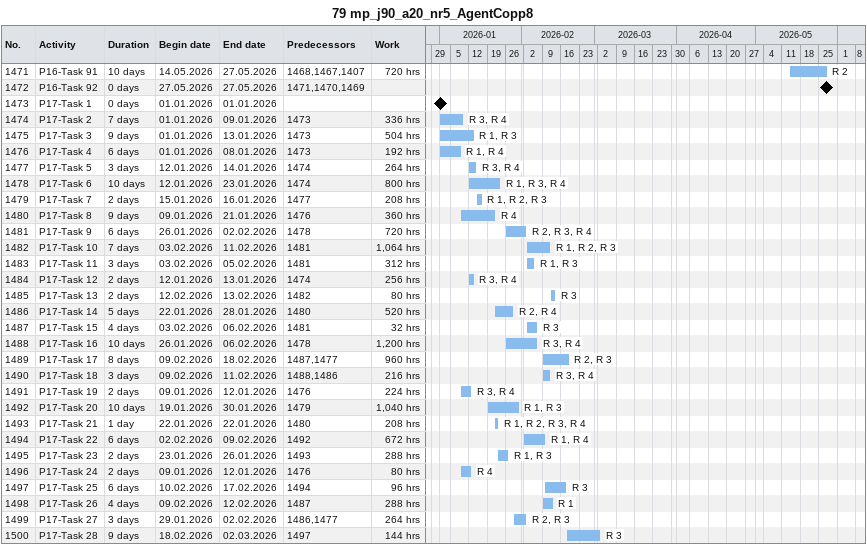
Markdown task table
79 mp_j90_a20_nr5_AgentCopp8

| ID | Task | Duration | Start | Finish | Predecessors | Resources | Work (h) |
|---|---|---|---|---|---|---|---|
| 1471 | P16-Task 91 | 10d | 2026-05-14 | 2026-05-27 | 1468, 1467, 1407 | R 2 | 720 |
| 1472 | P16-Task 92 | 0d | 2026-05-27 | 2026-05-27 | 1471, 1470, 1469 |  |  |
| 1473 | P17-Task 1 | 0d | 2026-01-01 | 2026-01-01 |  |  |  |
| 1474 | P17-Task 2 | 7d | 2026-01-01 | 2026-01-09 | 1473 | R 3, R 4 | 336 |
| 1475 | P17-Task 3 | 9d | 2026-01-01 | 2026-01-13 | 1473 | R 1, R 3 | 504 |
| 1476 | P17-Task 4 | 6d | 2026-01-01 | 2026-01-08 | 1473 | R 1, R 4 | 192 |
| 1477 | P17-Task 5 | 3d | 2026-01-12 | 2026-01-14 | 1474 | R 3, R 4 | 264 |
| 1478 | P17-Task 6 | 10d | 2026-01-12 | 2026-01-23 | 1474 | R 1, R 3, R 4 | 800 |
| 1479 | P17-Task 7 | 2d | 2026-01-15 | 2026-01-16 | 1477 | R 1, R 2, R 3 | 208 |
| 1480 | P17-Task 8 | 9d | 2026-01-09 | 2026-01-21 | 1476 | R 4 | 360 |
| 1481 | P17-Task 9 | 6d | 2026-01-26 | 2026-02-02 | 1478 | R 2, R 3, R 4 | 720 |
| 1482 | P17-Task 10 | 7d | 2026-02-03 | 2026-02-11 | 1481 | R 1, R 2, R 3 | 1064 |
| 1483 | P17-Task 11 | 3d | 2026-02-03 | 2026-02-05 | 1481 | R 1, R 3 | 312 |
| 1484 | P17-Task 12 | 2d | 2026-01-12 | 2026-01-13 | 1474 | R 3, R 4 | 256 |
| 1485 | P17-Task 13 | 2d | 2026-02-12 | 2026-02-13 | 1482 | R 3 | 80 |
| 1486 | P17-Task 14 | 5d | 2026-01-22 | 2026-01-28 | 1480 | R 2, R 4 | 520 |
| 1487 | P17-Task 15 | 4d | 2026-02-03 | 2026-02-06 | 1481 | R 3 | 32 |
| 1488 | P17-Task 16 | 10d | 2026-01-26 | 2026-02-06 | 1478 | R 3, R 4 | 1200 |
| 1489 | P17-Task 17 | 8d | 2026-02-09 | 2026-02-18 | 1487, 1477 | R 2, R 3 | 960 |
| 1490 | P17-Task 18 | 3d | 2026-02-09 | 2026-02-11 | 1488, 1486 | R 3, R 4 | 216 |
| 1491 | P17-Task 19 | 2d | 2026-01-09 | 2026-01-12 | 1476 | R 3, R 4 | 224 |
| 1492 | P17-Task 20 | 10d | 2026-01-19 | 2026-01-30 | 1479 | R 1, R 3 | 1040 |
| 1493 | P17-Task 21 | 1d | 2026-01-22 | 2026-01-22 | 1480 | R 1, R 2, R 3, R 4 | 208 |
| 1494 | P17-Task 22 | 6d | 2026-02-02 | 2026-02-09 | 1492 | R 1, R 4 | 672 |
| 1495 | P17-Task 23 | 2d | 2026-01-23 | 2026-01-26 | 1493 | R 1, R 3 | 288 |
| 1496 | P17-Task 24 | 2d | 2026-01-09 | 2026-01-12 | 1476 | R 4 | 80 |
| 1497 | P17-Task 25 | 6d | 2026-02-10 | 2026-02-17 | 1494 | R 3 | 96 |
| 1498 | P17-Task 26 | 4d | 2026-02-09 | 2026-02-12 | 1487 | R 1 | 288 |
| 1499 | P17-Task 27 | 3d | 2026-01-29 | 2026-02-02 | 1486, 1477 | R 2, R 3 | 264 |
| 1500 | P17-Task 28 | 9d | 2026-02-18 | 2026-03-02 | 1497 | R 3 | 144 |
